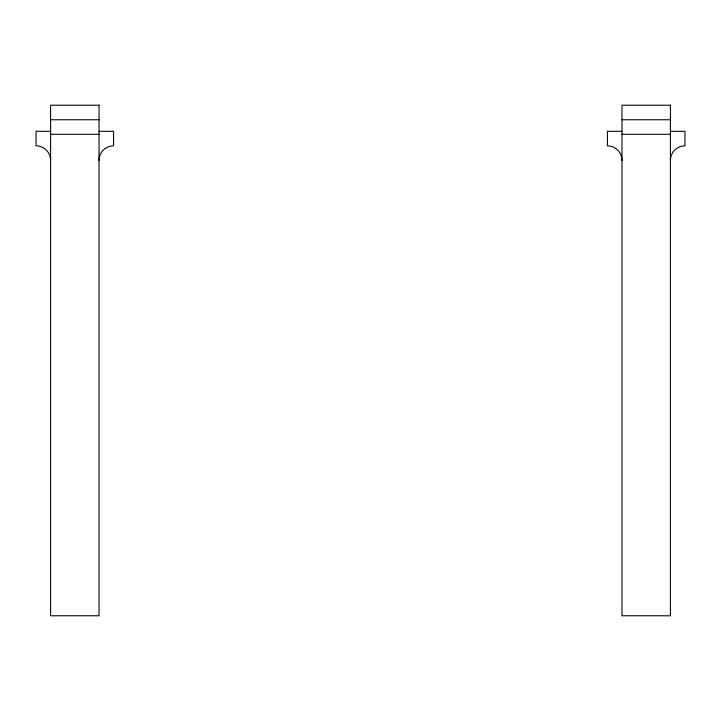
<?xml version="1.0" encoding="UTF-8"?>
<svg xmlns="http://www.w3.org/2000/svg" width="721" height="721" viewBox="0 0 721 721"><rect width="100%" height="100%" fill="white"/><g stroke="black" fill="none" stroke-linecap="round" stroke-linejoin="round"><path stroke-width="1.08" d="M50.587 119.758L99.029 119.758M621.971 119.758L670.413 119.758M50.668 131.303L36.05 131.303L36.05 145.84A14.537 14.537 0 0 1 50.587 160.368M99.029 131.303L113.567 131.303L113.567 145.84A14.537 14.537 0 0 0 99.029 160.368M622.052 131.303L607.433 131.303L607.433 145.84A14.537 14.537 0 0 1 621.971 160.368M670.413 131.303L684.95 131.303L684.95 145.84A14.537 14.537 0 0 0 670.413 160.368M50.587 134.286L99.029 134.286M621.971 134.286L670.413 134.286M99.029 105.221L50.587 105.221L50.587 615.779L99.029 615.779L99.029 105.221M670.413 105.221L621.971 105.221L621.971 615.779L670.413 615.779L670.413 105.221"/></g></svg>
